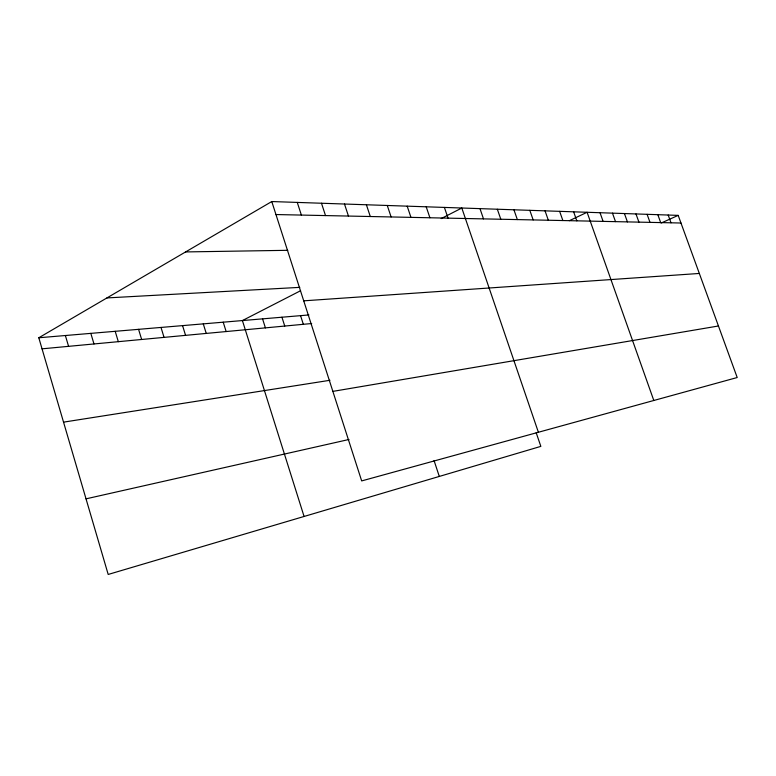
<?xml version="1.0" encoding="UTF-8"?>
<svg xmlns="http://www.w3.org/2000/svg" width="776" height="776" viewBox="0 0 776 776"><rect width="100%" height="100%" fill="white"/><g stroke="black" fill="none" stroke-linecap="round" stroke-linejoin="round"><path stroke-width="1.16" d="M536.187 432.736L540.843 446.375L108.194 574.453L38.8 337.764L271.775 201.547L678.195 215.379L737.2 377.524L361.674 480.916L271.775 201.547M300.593 290.719L242.403 320.566L304.076 516.467M441.175 218.599L461.807 208.016L538.389 432.261M569.39 220.675L587.092 212.284L653.809 400.484M661.152 223.042L678.195 215.379M86.029 498.842L349.006 439.478M332.865 391.385L718.44 325.988M63.535 422.144L329.955 380.288M42.04 348.831L311.69 323.524M38.8 337.764L308.926 314.94M303.726 300.836L699.331 273.453M106.933 297.926L299.788 287.363M185.609 251.928L287.77 250.309M275.955 214.545L680.969 223.013M668.184 215.039L671.007 222.809M657.835 214.69L660.686 222.586M647.097 214.321L649.997 222.363M635.981 213.943L638.92 222.13M624.438 213.555L627.425 221.897M612.468 213.148L615.504 221.645M600.023 212.721L603.107 221.383M573.639 211.819L576.82 220.83M559.632 211.344L562.872 220.539M545.043 210.849L548.331 220.239M529.824 210.335L533.17 219.918M513.935 209.792L517.34 219.589M497.338 209.229L500.801 219.249M479.985 208.637L483.496 218.881M444.405 207.425L448.043 218.143M426.208 206.804L429.914 217.765M407.187 206.154L410.95 217.367M387.272 205.475L391.104 216.95M366.398 204.767L370.288 216.514M434.056 460.537L439.294 476.435M344.486 204.02L348.453 216.058M321.477 203.234L325.513 215.582M297.266 202.41L301.379 215.078M300.555 315.648L303.338 324.31M281.93 317.219L284.743 326.056M262.56 318.858L265.411 327.87M223.216 322.185L226.146 331.556M203.283 323.873L206.241 333.418M182.564 325.619L185.561 335.358M161.01 327.443L164.046 337.376M138.574 329.334L141.649 339.481M115.197 331.313L118.321 341.673M90.821 333.37L93.983 343.952M65.378 335.523L68.579 346.339"/></g></svg>
